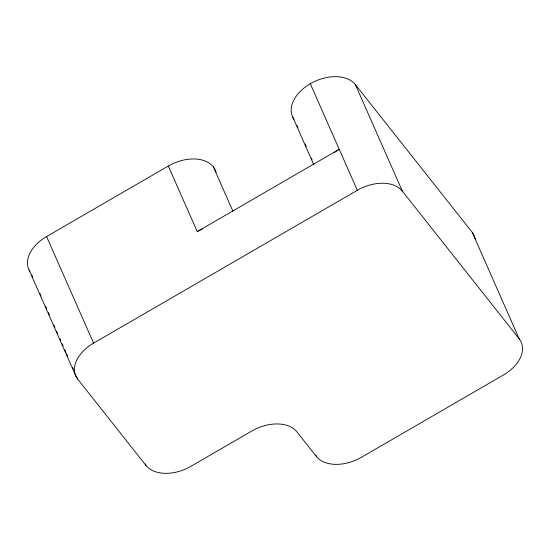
<?xml version="1.0" encoding="UTF-8"?>
<svg xmlns="http://www.w3.org/2000/svg" width="550" height="550" viewBox="0 0 550 550"><rect width="100%" height="100%" fill="white"/><g stroke="black" fill="none" stroke-linecap="round" stroke-linejoin="round"><path stroke-width="0.82" d="M29.886 271.418A35.454 23.121 -23.8 0 1 46.592 236.562L168.307 166.024A35.454 23.121 -23.8 0 1 216.095 172.239M168.307 166.024L197.237 231.605L339.24 149.311A35.454 23.121 -23.8 0 0 334.173 152.653M77.777 379.239A35.454 23.121 -23.8 0 1 93.596 343.131L357.314 190.3A35.454 23.121 -23.8 0 1 402.353 191.132L519.227 338.903A35.454 23.121 -23.8 0 1 503.408 375.011L361.405 457.304A35.454 23.121 -23.8 0 1 316.367 456.466L296.89 431.839A35.454 23.121 -23.8 0 0 251.852 431.007L190.994 466.276A35.454 23.121 -23.8 0 1 145.956 465.438L77.777 379.239L76.416 376.145M294.03 119.219A35.454 23.121 -23.8 0 1 310.812 83.442A35.454 23.121 -23.8 0 1 355.348 84.562L472.223 232.334A35.454 23.121 -23.8 0 1 474.746 236.988M472.223 232.334L519.227 338.903M355.348 84.562L402.353 191.132M310.31 83.724L357.314 190.3M296.904 125.297L297.935 127.641M305.168 144.038L306.199 146.376M311.362 158.091L312.056 159.651M292.847 117.274L313.851 164.897M213.345 166.856L232.973 211.358M315.673 454.905L316.367 456.466M46.592 236.562L93.596 343.131M145.269 463.891L145.956 465.438M31.811 275.007L32.842 277.351M40.074 293.748L41.106 296.093M45.581 306.24L46.612 308.584M48.338 312.482L49.369 314.827M53.845 324.974L54.876 327.319M56.602 331.224L57.633 333.561M60.039 339.02L60.72 340.567M62.088 343.661L63.112 345.984M64.817 349.848L65.842 352.172M66.523 353.719L67.547 356.036M72.662 367.641L73.343 369.181M29.129 270.105L76.134 376.674M197.237 231.605A35.454 23.121 -23.8 0 1 202.744 228.821M474.966 237.717A35.454 23.121 -23.8 0 1 475.303 239.209"/></g></svg>
